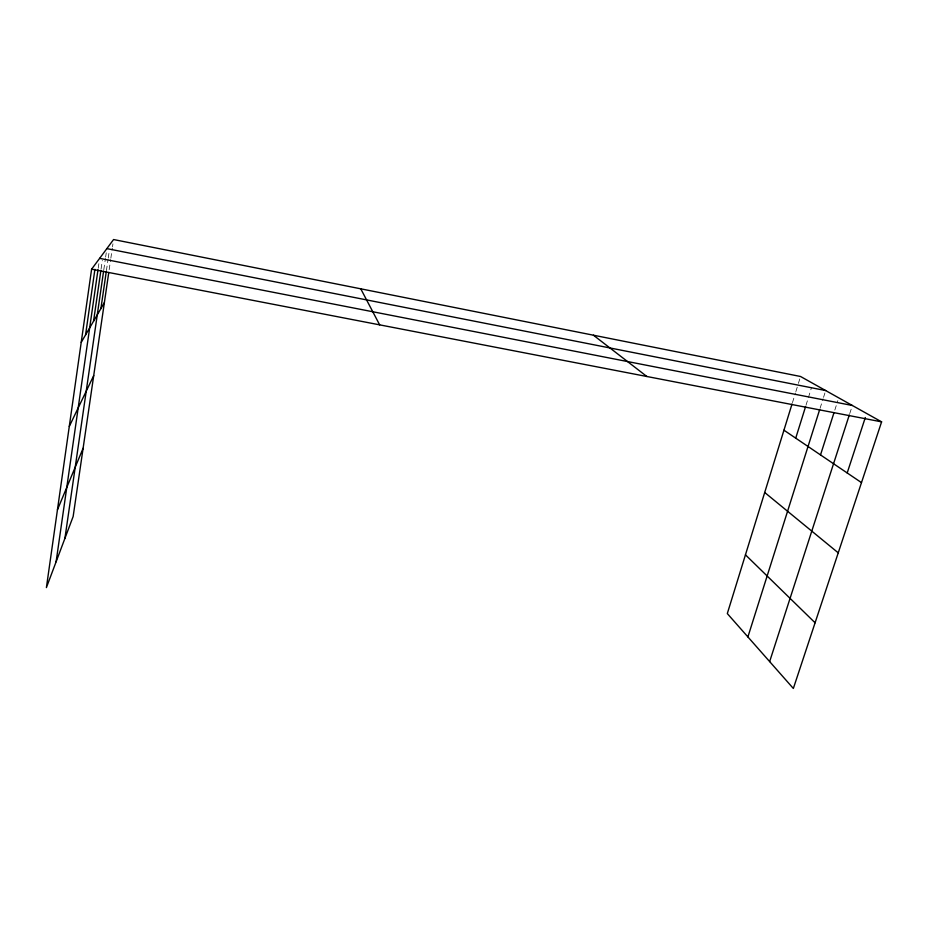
<?xml version="1.0" encoding="UTF-8"?>
<svg xmlns="http://www.w3.org/2000/svg" width="928" height="928" viewBox="0 0 928 928"><rect width="100%" height="100%" fill="white"/><g stroke="black" fill="none" stroke-linecap="round" stroke-linejoin="round"><path stroke-width="0.7" stroke-dasharray="4.64 3.48" d="M98.206 268.285L99.018 262.612M101.094 268.9L102.324 260.42M103.797 269.735L105.432 258.471M105.63 257.056L106.244 252.834M106.418 270.651L108.054 259.411M108.251 258.007L109.272 250.978M109.179 269.665L110.641 259.62M110.85 258.181L112.311 248.147M112.52 246.709L112.938 243.844M792.454 402.648L795.435 393.02M795.853 391.639L797.987 384.749M798.405 383.38L800.11 377.87M805.991 405.281L811.548 387.486M820.085 408.297L823.101 398.75M823.53 397.381L825.247 391.929M834.817 410.083L837.856 400.583M849.735 413.621L851.927 406.847"/><path stroke-width="1.39" d="M792.025 404.028L727.308 613.57L793.347 688.46L881.6 421.857L800.539 376.49L113.576 239.54L91.605 269.19L46.4 587.598L73.15 516.502L108.762 272.53M85.562 334.904L94.911 269.329M56.109 561.788L98.008 269.7M93.566 321.158L100.897 270.303M64.914 538.402L103.588 271.138M100.908 308.572L106.21 272.055M795.725 438.155L805.562 406.661M747.898 636.921L819.656 409.654M820.514 454.917L833.947 412.809M769.648 661.583L849.294 414.978M847.194 472.955L865.314 417.542M57.455 509.762L83.114 448.259M69.287 426.428L93.716 375.585M81.223 342.339L104.365 302.656M91.605 269.19L881.6 421.857M99.632 258.355L852.356 405.49M106.859 248.611L825.688 390.56M783.951 430.198L861.486 482.618M593.433 335.205L646.874 376.501M764.707 492.49L838.239 552.833M745.451 554.816L815.086 622.781M360.76 288.817L379.656 324.858"/></g></svg>
